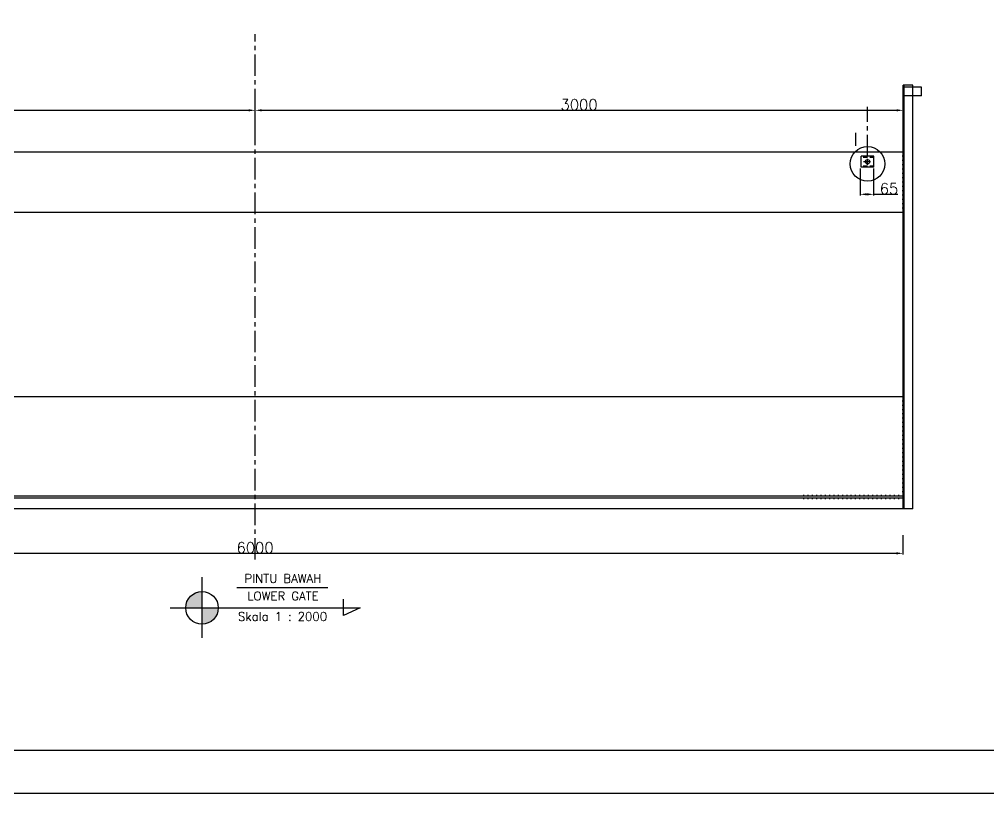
# Model space of a CAD drawing. Header units: metres. Extents: x 444 to 3227, y -3167 to -392.
# Drawn here: x 668.9 to 893.3, y -2417.5 to -2238.2 of the extents above; entities that cross this region are included whole.
import ezdxf
from ezdxf.enums import TextEntityAlignment as Align

# ---------------------------------------------------------------- set-up
doc = ezdxf.new("R2010")
doc.units = ezdxf.units.M
doc.linetypes.add('CENTERX2', pattern=[4, 2.5, -0.5, 0.5, -0.5])
doc.linetypes.add('DASHEDX2', pattern=[1.5, 1, -0.5])
doc.layers.get('DEFPOINTS').update_dxf_attribs({"linetype": 'CONTINUOUS'})
for name, color, linetype in [('BANGUNAN', 7, 'CONTINUOUS'), ('DIMENSI', 7, 'CONTINUOUS'), ('KOP', 7, 'CONTINUOUS'), ('TEX', 7, 'CONTINUOUS')]:
    doc.layers.add(name, color=color, linetype=linetype)
doc.styles.get("Standard").update_dxf_attribs({"font": 'Simplex.shx', "height": 2.5})
doc.dimstyles.new('Skala 200', dxfattribs={"dimtxt": 0.2, "dimasz": 1.5, "dimexe": 0.3, "dimexo": 0.1, "dimgap": 0.05, "dimtad": 3, "dimtih": 1, "dimtoh": 1, "dimdec": 0, "dimlfac": 2, "dimzin": 0, "dimdsep": 46, "dimtxsty": 'Standard', "dimcen": -0.2, "dimclrd": 8, "dimclre": 8, "dimclrt": 10, "dimadec": 0, "dimazin": 0, "dimtfac": 1, "dimtdec": 0, "dimtofl": 0, "dimtmove": 0, "dimatfit": 3, "dimfxl": 1, "dimtolj": 1, "dimtzin": 0, "dimarcsym": 0})

# ---------------------------------------------------------------- blocks, each defined once
blk = doc.blocks.new('*D147')
at = {"layer": 'DEFPOINTS', "color": 0}
for p in [(573.43, -2357.53), (873.43, -2357.53), (873.43, -2361.87)]:
    blk.add_point(p, dxfattribs=at)
at = {"layer": 'DIMENSI', "color": 8, "lineweight": -2}
for p, q in [((573.43, -2357.63), (573.43, -2362.17)), ((873.43, -2357.63), (873.43, -2362.17)), ((574.93, -2361.87), (871.93, -2361.87))]:
    blk.add_line(p, q, dxfattribs=at)
at = {"layer": 'DIMENSI', "color": 8}
for points in [[(574.93, -2361.62), (574.93, -2362.12), (573.43, -2361.87)], [(871.93, -2361.62), (871.93, -2362.12), (873.43, -2361.87)]]:
    blk.add_solid(points, dxfattribs=at)
at = {"layer": 'DIMENSI', "color": 10, "insert": (723.43, -2360.57), "char_height": 2.5, "attachment_point": 5}
blk.add_mtext('\\A1;6000', dxfattribs=at)
blk = doc.blocks.new('*D129')
at = {"layer": 'DEFPOINTS', "color": 0}
for p in [(873.48, -2259.28), (723.43, -2267.29), (873.48, -2267.29)]:
    blk.add_point(p, dxfattribs=at)
at = {"layer": 'DIMENSI', "color": 8, "lineweight": -2}
for p, q in [((723.43, -2267.19), (723.43, -2258.98)), ((724.93, -2259.28), (871.98, -2259.28)), ((873.48, -2267.19), (873.48, -2258.98))]:
    blk.add_line(p, q, dxfattribs=at)
at = {"layer": 'DIMENSI', "color": 8}
for points in [[(724.93, -2259.03), (724.93, -2259.53), (723.43, -2259.28)], [(871.98, -2259.03), (871.98, -2259.53), (873.48, -2259.28)]]:
    blk.add_solid(points, dxfattribs=at)
at = {"layer": 'DIMENSI', "color": 10, "insert": (798.45, -2257.98), "char_height": 2.5, "attachment_point": 5}
blk.add_mtext('\\A1;3000', dxfattribs=at)
blk = doc.blocks.new('*D130')
at = {"layer": 'DEFPOINTS', "color": 0}
for p in [(723.43, -2259.28), (573.23, -2268.44), (723.43, -2267.34)]:
    blk.add_point(p, dxfattribs=at)
at = {"layer": 'DIMENSI', "color": 8, "lineweight": -2}
for p, q in [((573.23, -2268.34), (573.23, -2258.98)), ((574.73, -2259.28), (721.93, -2259.28)), ((723.43, -2267.24), (723.43, -2258.98))]:
    blk.add_line(p, q, dxfattribs=at)
at = {"layer": 'DIMENSI', "color": 8}
for points in [[(574.73, -2259.03), (574.73, -2259.53), (573.23, -2259.28)], [(721.93, -2259.03), (721.93, -2259.53), (723.43, -2259.28)]]:
    blk.add_solid(points, dxfattribs=at)
at = {"layer": 'DIMENSI', "color": 10, "insert": (648.33, -2257.98), "char_height": 2.5, "attachment_point": 5}
blk.add_mtext('\\A1;3000', dxfattribs=at)
blk = doc.blocks.new('*D139')
at = {"layer": 'DEFPOINTS', "color": 0}
for p in [(863.53, -2272.64), (866.63, -2272.64), (866.63, -2278.74)]:
    blk.add_point(p, dxfattribs=at)
at = {"layer": 'DIMENSI', "color": 8, "lineweight": -2}
for p, q in [((863.53, -2272.74), (863.53, -2279.04)), ((866.63, -2272.74), (866.63, -2279.04)), ((865.03, -2278.74), (865.13, -2278.74)), ((866.63, -2278.74), (872.28, -2278.74))]:
    blk.add_line(p, q, dxfattribs=at)
at = {"layer": 'DIMENSI', "color": 8}
for points in [[(865.03, -2278.49), (865.03, -2278.99), (863.53, -2278.74)], [(865.13, -2278.49), (865.13, -2278.99), (866.63, -2278.74)]]:
    blk.add_solid(points, dxfattribs=at)
at = {"layer": 'DIMENSI', "color": 10, "insert": (870.2, -2277.44), "char_height": 2.5, "attachment_point": 5}
blk.add_mtext('\\A1;65', dxfattribs=at)

msp = doc.modelspace()

# ---------------------------------------------------------------- hatches: boundary and pattern name
at = {"layer": 'DIMENSI'}
h = msp.add_hatch(color=2, dxfattribs=at)
h.paths.add_polyline_path([(711.13675, -2374.49747), (711.13675, -2370.72531, 0.414213562), (707.36459, -2374.49747)])
h.paths.add_polyline_path([(714.90892, -2374.49747), (711.13675, -2374.49747), (711.13675, -2378.26964, 0.414213562)])

# ---------------------------------------------------------------- linework, layer by layer
at = {"layer": 'BANGUNAN', "color": 1, "linetype": 'CENTERX2', "ltscale": 2}
for p, q in [((723.42763, -2363.32709), (723.42763, -2241.67352)), ((865.22763, -2269.94106), (865.22763, -2258.44106)), ((723.42763, -2363.32709), (723.42763, -2267.34106))]:
    msp.add_line(p, q, dxfattribs=at)
at = {"layer": 'BANGUNAN', "color": 2}
for p, q in [((873.47763, -2351.60559), (873.47763, -2253.44106)), ((875.72763, -2253.44106), (873.47763, -2253.44106)), ((877.72763, -2253.94106), (873.47763, -2253.94106)), ((873.72763, -2351.60559), (873.72763, -2253.44106)), ((877.72763, -2255.94106), (877.72763, -2253.94106)), ((877.72763, -2255.94106), (873.47763, -2255.94106)), ((873.47763, -2268.94106), (602.22763, -2268.94106)), ((866.72763, -2269.94106), (863.72763, -2269.94106)), ((863.72763, -2272.44106), (863.72763, -2269.94106)), ((866.72763, -2272.44106), (866.72763, -2269.94106)), ((873.47763, -2269.94106), (873.22763, -2269.94106)), ((873.47763, -2270.94106), (873.22763, -2270.94106)), ((866.72763, -2272.44106), (863.72763, -2272.44106)), ((873.47763, -2271.94106), (873.22763, -2271.94106)), ((873.47763, -2272.94106), (873.22763, -2272.94106)), ((873.47763, -2273.94106), (873.22763, -2273.94106)), ((873.47763, -2274.94106), (873.22763, -2274.94106)), ((873.47763, -2275.94106), (873.22763, -2275.94106)), ((873.47763, -2276.94106), (873.22763, -2276.94106)), ((873.47763, -2277.94106), (873.22763, -2277.94106)), ((873.47763, -2278.94106), (873.22763, -2278.94106)), ((873.47763, -2279.94106), (873.22763, -2279.94106)), ((873.47763, -2280.94106), (873.22763, -2280.94106)), ((873.47763, -2281.94106), (873.22763, -2281.94106)), ((873.47763, -2282.94106), (602.22763, -2282.94106)), ((873.47763, -2325.60559), (602.22763, -2325.60559)), ((873.47763, -2326.60559), (873.22763, -2326.60559)), ((873.47763, -2327.60559), (873.22763, -2327.60559)), ((873.47763, -2328.60559), (873.22763, -2328.60559)), ((873.47763, -2329.60559), (873.22763, -2329.60559)), ((873.47763, -2330.60559), (873.22763, -2330.60559)), ((873.47763, -2331.60559), (873.22763, -2331.60559)), ((873.47763, -2332.60559), (873.22763, -2332.60559)), ((873.47763, -2333.60559), (873.22763, -2333.60559)), ((873.47763, -2334.60559), (873.22763, -2334.60559)), ((873.47763, -2335.60559), (873.22763, -2335.60559)), ((873.47763, -2336.60559), (873.22763, -2336.60559)), ((873.47763, -2337.60559), (873.22763, -2337.60559)), ((873.47763, -2338.60559), (873.22763, -2338.60559)), ((873.47763, -2339.60559), (873.22763, -2339.60559)), ((873.47763, -2340.60559), (873.22763, -2340.60559)), ((873.47763, -2341.60559), (873.22763, -2341.60559)), ((873.47763, -2342.60559), (873.22763, -2342.60559)), ((873.47763, -2343.60559), (873.22763, -2343.60559)), ((873.47763, -2344.60559), (873.22763, -2344.60559)), ((873.47763, -2345.60559), (873.22763, -2345.60559)), ((873.47763, -2346.60559), (873.22763, -2346.60559)), ((873.72763, -2348.60559), (602.22763, -2348.60559)), ((873.72763, -2349.10559), (602.22763, -2349.10559)), ((850.47763, -2348.60559), (850.47763, -2348.35559)), ((850.47763, -2349.35559), (850.47763, -2349.10559)), ((851.47763, -2348.60559), (851.47763, -2348.35559)), ((851.47763, -2349.35559), (851.47763, -2349.10559)), ((852.47763, -2348.60559), (852.47763, -2348.35559)), ((852.47763, -2349.35559), (852.47763, -2349.10559)), ((853.47763, -2348.60559), (853.47763, -2348.35559)), ((853.47763, -2349.35559), (853.47763, -2349.10559)), ((854.47763, -2348.60559), (854.47763, -2348.35559)), ((854.47763, -2349.35559), (854.47763, -2349.10559)), ((855.47763, -2348.60559), (855.47763, -2348.35559)), ((855.47763, -2349.35559), (855.47763, -2349.10559)), ((856.47763, -2348.60559), (856.47763, -2348.35559)), ((856.47763, -2349.35559), (856.47763, -2349.10559)), ((857.47763, -2348.60559), (857.47763, -2348.35559)), ((857.47763, -2349.35559), (857.47763, -2349.10559)), ((858.47763, -2348.60559), (858.47763, -2348.35559)), ((858.47763, -2349.35559), (858.47763, -2349.10559)), ((859.47763, -2348.60559), (859.47763, -2348.35559)), ((859.47763, -2349.35559), (859.47763, -2349.10559)), ((860.47763, -2348.60559), (860.47763, -2348.35559)), ((860.47763, -2349.35559), (860.47763, -2349.10559)), ((861.47763, -2348.60559), (861.47763, -2348.35559)), ((861.47763, -2349.35559), (861.47763, -2349.10559)), ((862.47763, -2348.60559), (862.47763, -2348.35559)), ((862.47763, -2349.35559), (862.47763, -2349.10559)), ((863.47763, -2348.60559), (863.47763, -2348.35559)), ((863.47763, -2349.35559), (863.47763, -2349.10559)), ((864.47763, -2348.60559), (864.47763, -2348.35559)), ((864.47763, -2349.35559), (864.47763, -2349.10559)), ((865.47763, -2348.60559), (865.47763, -2348.35559)), ((865.47763, -2349.35559), (865.47763, -2349.10559)), ((866.47763, -2348.60559), (866.47763, -2348.35559)), ((866.47763, -2349.35559), (866.47763, -2349.10559)), ((867.47763, -2348.60559), (867.47763, -2348.35559)), ((867.47763, -2349.35559), (867.47763, -2349.10559)), ((868.47763, -2348.60559), (868.47763, -2348.35559)), ((868.47763, -2349.35559), (868.47763, -2349.10559)), ((869.47763, -2348.60559), (869.47763, -2348.35559)), ((869.47763, -2349.35559), (869.47763, -2349.10559)), ((870.47763, -2348.60559), (870.47763, -2348.35559)), ((870.47763, -2349.35559), (870.47763, -2349.10559)), ((871.47763, -2348.60559), (871.47763, -2348.35559)), ((871.47763, -2349.35559), (871.47763, -2349.10559)), ((872.47763, -2348.60559), (872.47763, -2348.35559)), ((872.47763, -2349.35559), (872.47763, -2349.10559)), ((873.47763, -2347.60559), (873.22763, -2347.60559)), ((873.47763, -2349.35559), (873.47763, -2349.10559)), ((875.72763, -2351.60559), (602.22763, -2351.60559))]:
    msp.add_line(p, q, dxfattribs=at)
at = {"layer": 'BANGUNAN', "color": 3}
msp.add_line((875.72763, -2351.60559), (875.72763, -2253.44106), dxfattribs=at)
at = {"layer": 'BANGUNAN', "color": 2, "linetype": 'DASHEDX2'}
for p, q in [((866.72763, -2270.19106), (863.72763, -2270.19106)), ((866.72763, -2272.19106), (863.72763, -2272.19106))]:
    msp.add_line(p, q, dxfattribs=at)
at = {"layer": 'BANGUNAN', "color": 1}
for p, q in [((865.22763, -2271.94106), (865.22763, -2270.54106)), ((865.92763, -2271.19106), (864.32763, -2271.19106))]:
    msp.add_line(p, q, dxfattribs=at)
for centre, radius in [((865.22763, -2271.69106), 4), ((865.22763, -2271.19106), 0.5)]:
    msp.add_circle(centre, radius, dxfattribs=at)
at = {"layer": 'DIMENSI', "color": 2}
for p, q in [((711.13675, -2367.40589), (711.13675, -2381.41719)), ((743.90545, -2376.26565), (743.90545, -2372.49836)), ((703.76566, -2374.49747), (747.7243, -2374.49747)), ((747.7243, -2374.49747), (743.90545, -2376.26565))]:
    msp.add_line(p, q, dxfattribs=at)
msp.add_circle((711.13675, -2374.49747), 3.77216, dxfattribs=at)
at = {"layer": 'KOP', "color": 9}
msp.add_lwpolyline([(1295.44967, -1823.51517), (1295.44967, -2417.51517), (454.44967, -2417.51517), (454.44967, -1823.51517)], close=True, dxfattribs=at)
at = {"layer": 'KOP', "color": 130}
msp.add_lwpolyline([(504.44967, -2407.51517), (504.44967, -1833.51517), (1285.44967, -1833.51517), (1285.44967, -2407.51517)], close=True, dxfattribs=at)
at = {"layer": 'TEX', "color": 3}
msp.add_line((719.2227, -2369.80366), (740.2727, -2369.80366), dxfattribs=at)

# ---------------------------------------------------------------- texts
at = {"layer": 'TEX', "color": 4}
msp.add_text('I', height=3, dxfattribs=at).set_placement((861.92763, -2267.49106))
at = {"layer": 'TEX', "color": 3}
for s, p in [('PINTU BAWAH', (729.8727, -2368.70366)), ('LOWER GATE', (729.8727, -2372.75366)), ('Skala 1 : 2000', (729.7929, -2377.4876))]:
    msp.add_text(s, height=2, dxfattribs=at).set_placement(p, align=Align.CENTER)

# ---------------------------------------------------------------- dimensions: what is measured, and where the dimension line sits
at = {"layer": 'DIMENSI', "color": 2}
for base, p1, p2, text, picture, middle in [((723.42763, -2259.28282), (573.22763, -2268.44106), (723.42763, -2267.34106), '3000', '*D130', (648.32763, -2257.98282)), ((873.47763, -2259.28282), (723.42763, -2267.29106), (873.47763, -2267.29106), '3000', '*D129', (798.45263, -2257.98282)), ((873.42763, -2361.86529), (573.42763, -2357.53059), (873.42763, -2357.53059), '6000', '*D147', (723.42763, -2360.56529))]:
    dim = msp.add_linear_dim(base=base, p1=p1, p2=p2, text=text, dimstyle='Skala 200', dxfattribs=at)
    dim.commit()
    dim.dimension.update_dxf_attribs({"geometry": picture, "text_midpoint": middle})
at = {"layer": 'DIMENSI'}
dim = msp.add_aligned_dim(p1=(863.52763, -2272.64106), p2=(866.62763, -2272.64106), distance=-6.1, text='65', dimstyle='Skala 200', dxfattribs=at)
dim.commit()
dim.dimension.update_dxf_attribs({"geometry": '*D139', "text_midpoint": (870.20144, -2277.44106)})

doc.saveas('drawing.dxf')
